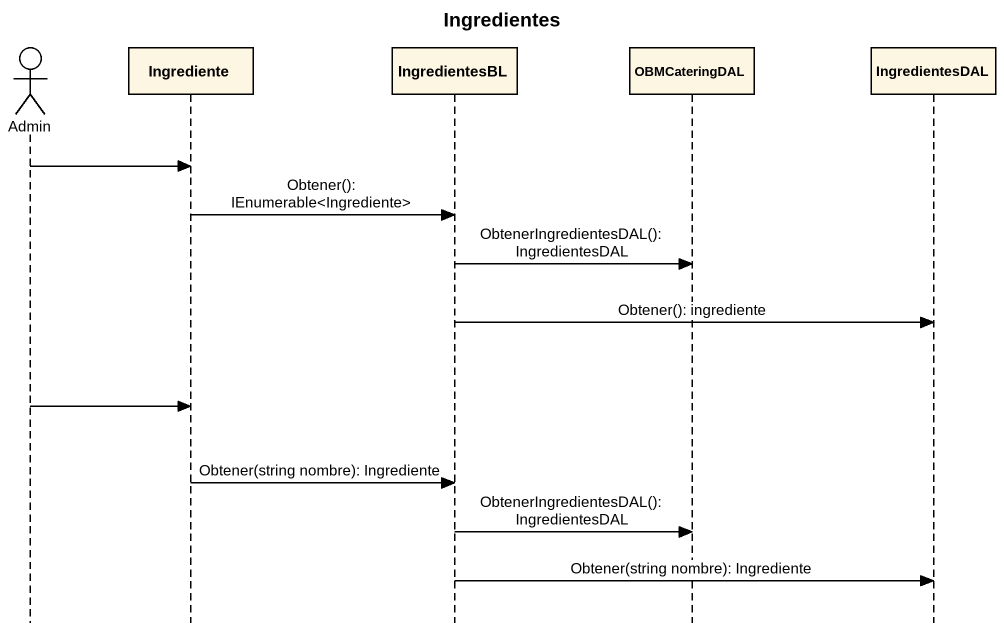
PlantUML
@startuml
title Ingredientes
hide footbox
actor Admin
participant Ingrediente
participant IngredientesBL
participant OBMCateringDAL
participant IngredientesDAL

Admin -> Ingrediente
Ingrediente -> IngredientesBL : Obtener(): IEnumerable<Ingrediente>
IngredientesBL -> OBMCateringDAL : ObtenerIngredientesDAL(): IngredientesDAL
IngredientesBL -> IngredientesDAL : Obtener(): ingrediente
Admin -> Ingrediente
Ingrediente -> IngredientesBL : Obtener(string nombre): Ingrediente
IngredientesBL -> OBMCateringDAL : ObtenerIngredientesDAL(): IngredientesDAL
IngredientesBL -> IngredientesDAL : Obtener(string nombre): Ingrediente
@enduml
